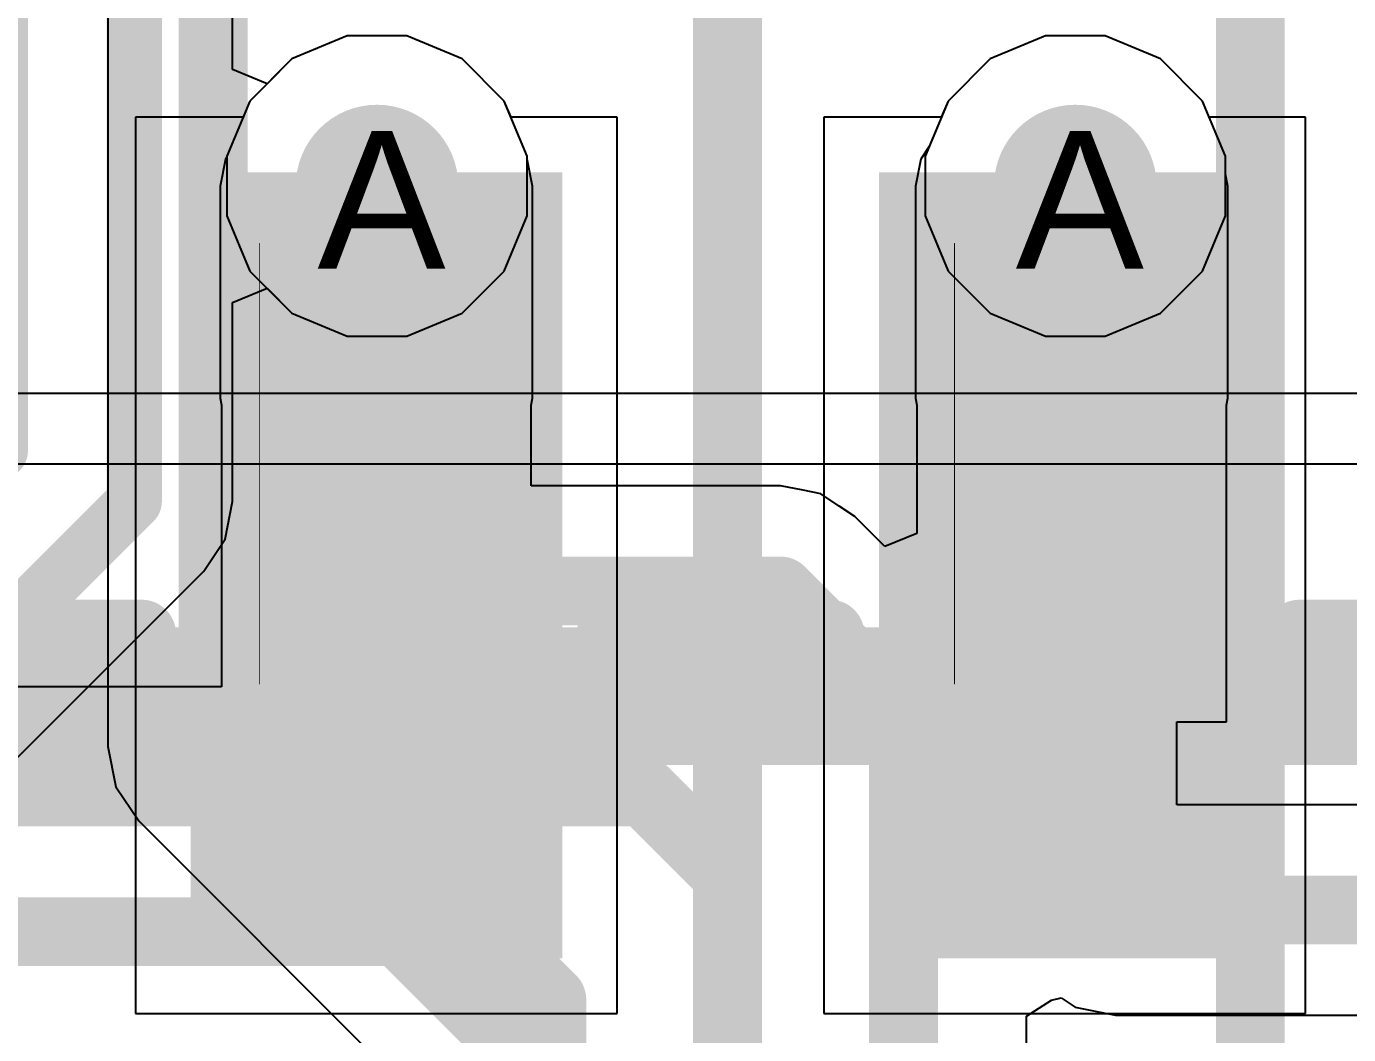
# Model space of a CAD drawing. Header units: inches. Extents: x 0 to 5271, y 0 to 5417.
# Drawn here: x 84.535 to 89.414, y 6.148 to 9.869 of the extents above; entities that cross this region are included whole.
import ezdxf

# ---------------------------------------------------------------- set-up
doc = ezdxf.new("R2010")
doc.units = ezdxf.units.IN
for name, color, linetype in [('Bottom Layer', 5, 'Continuous'), ('Bottom Overlay', 54, 'Continuous'), ('Bottom Paste', 16, 'Continuous'), ('Bottom Solder', 6, 'Continuous'), ('Drill Drawing', 1, 'Continuous'), ('L2_GND1', 16, 'Continuous'), ('L3_SIG1', 76, 'Continuous'), ('L4_PWR', 90, 'Continuous'), ('L5_GND2', 156, 'Continuous'), ('L6_SIG2', 130, 'Continuous'), ('L7_GND3', 216, 'Continuous'), ('Top Layer', 1, 'Continuous'), ('Top Overlay', 2, 'Continuous'), ('Top Paste', 8, 'Continuous'), ('Top Solder', 216, 'Continuous'), ('Via Holes', 16, 'Continuous')]:
    doc.layers.add(name, color=color, linetype=linetype)
doc.styles.add('Arial', font='', dxfattribs={"height": 0.2})
doc.styles.get('Arial').set_extended_font_data('Arial')

# ---------------------------------------------------------------- blocks, each defined once
blk = doc.blocks.new('PZ254_2_10_S_169')
at = {"layer": 'Top Layer'}
for points in [[(-6.985, -1.4), (-5.715, -1.4), (-5.715, -4.2), (-6.985, -4.2)], [(-4.445, -1.4), (-3.175, -1.4), (-3.175, -4.2), (-4.445, -4.2)]]:
    blk.add_hatch(color=1, dxfattribs=at).paths.add_polyline_path(points)
at = {"layer": 'Top Paste'}
for points in [[(-6.985, -1.4), (-5.715, -1.4), (-5.715, -4.2), (-6.985, -4.2)], [(-4.445, -1.4), (-3.175, -1.4), (-3.175, -4.2), (-4.445, -4.2)]]:
    blk.add_hatch(color=8, dxfattribs=at).paths.add_polyline_path(points)
at = {"layer": 'Top Solder'}
for points in [[(-7.0358, -1.3492), (-5.6642, -1.3492), (-5.6642, -4.2508), (-7.0358, -4.2508)], [(-4.4958, -1.3492), (-3.1242, -1.3492), (-3.1242, -4.2508), (-4.4958, -4.2508)]]:
    blk.add_hatch(color=216, dxfattribs=at).paths.add_polyline_path(points)
at = {"layer": 'Top Overlay'}
for points in [[(-7.2161, -2.5459, 0.254, 0.254, 0), (-8.0239, -2.5459, 0.254, 0.254, 0)], [(-4.6761, -2.5459, 0.254, 0.254, 0), (-5.4839, -2.5459, 0.254, 0.254, 0)], [(-2.1361, -2.5459, 0.254, 0.254, 0), (-2.9439, -2.5459, 0.254, 0.254, 0)]]:
    blk.add_lwpolyline(points, format="xyseb", dxfattribs=at)
for points in [[(-7.2796, -2.5459, 0.127, 0.127, 1), (-7.1526, -2.5459, 0.127, 0.127, 1)], [(-5.5474, -2.5459, 0.127, 0.127, 1), (-5.4204, -2.5459, 0.127, 0.127, 1)], [(-4.7396, -2.5459, 0.127, 0.127, 1), (-4.6126, -2.5459, 0.127, 0.127, 1)], [(-3.0074, -2.5459, 0.127, 0.127, 1), (-2.8804, -2.5459, 0.127, 0.127, 1)]]:
    blk.add_lwpolyline(points, format="xyseb", close=True, dxfattribs=at)
blk = doc.blocks.new('R___0402_B_369')
at = {"layer": 'Bottom Layer'}
for points in [[(-0.2413, 0.3175), (-0.2413, -0.3175), (-0.6985, -0.3175), (-0.6985, 0.3175)], [(0.6985, 0.3175), (0.6985, -0.3175), (0.2413, -0.3175), (0.2413, 0.3175)]]:
    blk.add_hatch(color=5, dxfattribs=at).paths.add_polyline_path(points)
at = {"layer": 'Bottom Paste'}
for points in [[(-0.2413, 0.3175), (-0.2413, -0.3175), (-0.6985, -0.3175), (-0.6985, 0.3175)], [(0.6985, 0.3175), (0.6985, -0.3175), (0.2413, -0.3175), (0.2413, 0.3175)]]:
    blk.add_hatch(color=16, dxfattribs=at).paths.add_polyline_path(points)
at = {"layer": 'Bottom Solder'}
for points in [[(-0.1863, 0.3725), (-0.1863, -0.3725), (-0.7535, -0.3725), (-0.7535, 0.3725)], [(0.7535, 0.3725), (0.7535, -0.3725), (0.1863, -0.3725), (0.1863, 0.3725)]]:
    blk.add_hatch(color=6, dxfattribs=at).paths.add_polyline_path(points)
at = {"layer": 'Bottom Overlay'}
for points in [[(-0.7874, 0.4064, 0.127, 0.127, 0), (0.7874, 0.4064, 0.127, 0.127, 0)], [(-0.7874, 0.4064, 0.127, 0.127, 0), (-0.7874, -0.4064, 0.127, 0.127, 0)], [(0.7874, 0.4064, 0.127, 0.127, 0), (0.7874, -0.4064, 0.127, 0.127, 0)], [(-0.8128, 0.4318, 0.00323, 0.00323, 0), (0.8128, 0.4318, 0.00323, 0.00323, 0)], [(-0.7874, -0.4064, 0.127, 0.127, 0), (0.7874, -0.4064, 0.127, 0.127, 0)]]:
    blk.add_lwpolyline(points, format="xyseb", dxfattribs=at)
for points in [[(-0.8192, 0.4064, 0.0635, 0.0635, 1), (-0.7557, 0.4064, 0.0635, 0.0635, 1)], [(-0.8192, 0.4064, 0.0635, 0.0635, 1), (-0.7557, 0.4064, 0.0635, 0.0635, 1)], [(0.7556, 0.4064, 0.0635, 0.0635, 1), (0.8191, 0.4064, 0.0635, 0.0635, 1)], [(0.7556, 0.4064, 0.0635, 0.0635, 1), (0.8191, 0.4064, 0.0635, 0.0635, 1)], [(-0.8136, 0.4318, 0.00161, 0.00161, 1), (-0.812, 0.4318, 0.00161, 0.00161, 1)], [(0.812, 0.4318, 0.00161, 0.00161, 1), (0.8136, 0.4318, 0.00161, 0.00161, 1)], [(-0.8192, -0.4064, 0.0635, 0.0635, 1), (-0.7557, -0.4064, 0.0635, 0.0635, 1)], [(-0.8192, -0.4064, 0.0635, 0.0635, 1), (-0.7557, -0.4064, 0.0635, 0.0635, 1)], [(0.7556, -0.4064, 0.0635, 0.0635, 1), (0.8191, -0.4064, 0.0635, 0.0635, 1)], [(0.7556, -0.4064, 0.0635, 0.0635, 1), (0.8191, -0.4064, 0.0635, 0.0635, 1)]]:
    blk.add_lwpolyline(points, format="xyseb", close=True, dxfattribs=at)
blk = doc.blocks.new('R___0402_B_372')
at = {"layer": 'Bottom Layer'}
for points in [[(-0.2413, 0.3175), (-0.2413, -0.3175), (-0.6985, -0.3175), (-0.6985, 0.3175)], [(0.6985, 0.3175), (0.6985, -0.3175), (0.2413, -0.3175), (0.2413, 0.3175)]]:
    blk.add_hatch(color=5, dxfattribs=at).paths.add_polyline_path(points)
at = {"layer": 'Bottom Paste'}
for points in [[(-0.2413, 0.3175), (-0.2413, -0.3175), (-0.6985, -0.3175), (-0.6985, 0.3175)], [(0.6985, 0.3175), (0.6985, -0.3175), (0.2413, -0.3175), (0.2413, 0.3175)]]:
    blk.add_hatch(color=16, dxfattribs=at).paths.add_polyline_path(points)
at = {"layer": 'Bottom Solder'}
for points in [[(-0.1863, 0.3725), (-0.1863, -0.3725), (-0.7535, -0.3725), (-0.7535, 0.3725)], [(0.7535, 0.3725), (0.7535, -0.3725), (0.1863, -0.3725), (0.1863, 0.3725)]]:
    blk.add_hatch(color=6, dxfattribs=at).paths.add_polyline_path(points)
at = {"layer": 'Bottom Overlay'}
for points in [[(-0.7874, 0.4064, 0.127, 0.127, 0), (0.7874, 0.4064, 0.127, 0.127, 0)], [(-0.7874, 0.4064, 0.127, 0.127, 0), (-0.7874, -0.4064, 0.127, 0.127, 0)], [(0.7874, 0.4064, 0.127, 0.127, 0), (0.7874, -0.4064, 0.127, 0.127, 0)], [(-0.8128, 0.4318, 0.00323, 0.00323, 0), (0.8128, 0.4318, 0.00323, 0.00323, 0)], [(-0.7874, -0.4064, 0.127, 0.127, 0), (0.7874, -0.4064, 0.127, 0.127, 0)]]:
    blk.add_lwpolyline(points, format="xyseb", dxfattribs=at)
for points in [[(-0.8191, 0.4064, 0.0635, 0.0635, 1), (-0.7556, 0.4064, 0.0635, 0.0635, 1)], [(-0.8191, 0.4064, 0.0635, 0.0635, 1), (-0.7556, 0.4064, 0.0635, 0.0635, 1)], [(0.7557, 0.4064, 0.0635, 0.0635, 1), (0.8192, 0.4064, 0.0635, 0.0635, 1)], [(0.7557, 0.4064, 0.0635, 0.0635, 1), (0.8192, 0.4064, 0.0635, 0.0635, 1)], [(-0.8136, 0.4318, 0.00161, 0.00161, 1), (-0.812, 0.4318, 0.00161, 0.00161, 1)], [(0.812, 0.4318, 0.00161, 0.00161, 1), (0.8136, 0.4318, 0.00161, 0.00161, 1)], [(-0.8191, -0.4064, 0.0635, 0.0635, 1), (-0.7556, -0.4064, 0.0635, 0.0635, 1)], [(-0.8191, -0.4064, 0.0635, 0.0635, 1), (-0.7556, -0.4064, 0.0635, 0.0635, 1)], [(0.7557, -0.4064, 0.0635, 0.0635, 1), (0.8192, -0.4064, 0.0635, 0.0635, 1)], [(0.7557, -0.4064, 0.0635, 0.0635, 1), (0.8192, -0.4064, 0.0635, 0.0635, 1)]]:
    blk.add_lwpolyline(points, format="xyseb", close=True, dxfattribs=at)

msp = doc.modelspace()

# ---------------------------------------------------------------- hatches: boundary and pattern name
at = {"layer": 'Bottom Layer'}
h = msp.add_hatch(color=5, dxfattribs=at)
edge = h.paths.add_edge_path()
edge.add_arc((85.829, 9.28), 0.3, 0, 360)
h = msp.add_hatch(color=5, dxfattribs=at)
edge = h.paths.add_edge_path()
edge.add_arc((88.4058, 9.28), 0.3, 0, 360)
for points in [[(85.5091, 8.4963), (86.1441, 8.4963), (86.1441, 9.28), (85.5091, 9.28)], [(88.0745, 8.4963), (88.7095, 8.4963), (88.7095, 9.28), (88.0745, 9.28)]]:
    msp.add_hatch(color=5, dxfattribs=at).paths.add_polyline_path(points)
at = {"layer": 'L2_GND1'}
h = msp.add_hatch(color=16, dxfattribs=at)
edge = h.paths.add_edge_path()
edge.add_arc((85.829, 9.28), 0.3, 0, 360)
h = msp.add_hatch(color=16, dxfattribs=at)
edge = h.paths.add_edge_path()
edge.add_arc((88.4058, 9.28), 0.3, 0, 360)
at = {"layer": 'L3_SIG1'}
h = msp.add_hatch(color=76, dxfattribs=at)
edge = h.paths.add_edge_path()
edge.add_arc((85.829, 9.28), 0.3, 0, 360)
h = msp.add_hatch(color=76, dxfattribs=at)
edge = h.paths.add_edge_path()
edge.add_arc((88.4058, 9.28), 0.3, 0, 360)
at = {"layer": 'L4_PWR'}
h = msp.add_hatch(color=90, dxfattribs=at)
edge = h.paths.add_edge_path()
edge.add_arc((85.829, 9.28), 0.3, 0, 360)
h = msp.add_hatch(color=90, dxfattribs=at)
edge = h.paths.add_edge_path()
edge.add_arc((88.4058, 9.28), 0.3, 0, 360)
at = {"layer": 'L5_GND2'}
h = msp.add_hatch(color=156, dxfattribs=at)
edge = h.paths.add_edge_path()
edge.add_arc((85.829, 9.28), 0.3, 0, 360)
h = msp.add_hatch(color=156, dxfattribs=at)
edge = h.paths.add_edge_path()
edge.add_arc((88.4058, 9.28), 0.3, 0, 360)
at = {"layer": 'L6_SIG2'}
h = msp.add_hatch(color=130, dxfattribs=at)
edge = h.paths.add_edge_path()
edge.add_arc((85.829, 9.28), 0.3, 0, 360)
h = msp.add_hatch(color=130, dxfattribs=at)
edge = h.paths.add_edge_path()
edge.add_arc((88.4058, 9.28), 0.3, 0, 360)
at = {"layer": 'L7_GND3'}
h = msp.add_hatch(color=216, dxfattribs=at)
edge = h.paths.add_edge_path()
edge.add_arc((85.829, 9.28), 0.3, 0, 360)
h = msp.add_hatch(color=216, dxfattribs=at)
edge = h.paths.add_edge_path()
edge.add_arc((88.4058, 9.28), 0.3, 0, 360)
at = {"layer": 'Top Layer'}
h = msp.add_hatch(color=1, dxfattribs=at)
edge = h.paths.add_edge_path()
edge.add_arc((85.829, 9.28), 0.3, 0, 360)
h = msp.add_hatch(color=1, dxfattribs=at)
edge = h.paths.add_edge_path()
edge.add_arc((88.4058, 9.28), 0.3, 0, 360)
at = {"layer": 'Via Holes'}
h = msp.add_hatch(color=7, dxfattribs=at)
edge = h.paths.add_edge_path()
edge.add_arc((85.829, 9.28), 0.15, 0, 360)
h = msp.add_hatch(color=7, dxfattribs=at)
edge = h.paths.add_edge_path()
edge.add_arc((88.4058, 9.28), 0.15, 0, 360)

# ---------------------------------------------------------------- linework, layer by layer
at = {"layer": 'Bottom Layer'}
for p, q in [((85.7188, 9.834), (85.5152, 9.7497)), ((85.9392, 9.834), (85.7188, 9.834)), ((86.1428, 9.7497), (85.9392, 9.834)), ((88.2956, 9.834), (88.0919, 9.7497)), ((88.516, 9.834), (88.2956, 9.834)), ((88.7196, 9.7497), (88.516, 9.834)), ((85.5152, 9.7497), (85.3593, 9.5938)), ((86.2986, 9.5938), (86.1428, 9.7497)), ((88.0919, 9.7497), (87.9361, 9.5938)), ((88.8754, 9.5938), (88.7196, 9.7497)), ((85.3593, 9.5938), (85.275, 9.3902)), ((86.383, 9.3902), (86.2986, 9.5938)), ((87.9361, 9.5938), (87.8666, 9.4259)), ((88.9598, 9.3902), (88.8754, 9.5938)), ((87.8666, 9.4259), (87.8353, 9.3791)), ((85.2698, 9.3791), (85.2501, 9.28)), ((85.275, 9.3868), (85.2698, 9.3791)), ((85.275, 9.3902), (85.275, 9.3868)), ((86.383, 9.3797), (86.383, 9.3902)), ((86.3834, 9.3791), (86.383, 9.3797)), ((86.4031, 9.28), (86.3834, 9.3791)), ((87.8353, 9.3791), (87.8156, 9.28)), ((88.9598, 9.324), (88.9598, 9.3902)), ((88.9685, 9.28), (88.9598, 9.324)), ((85.2501, 9.28), (85.2501, 8.4963)), ((86.4031, 8.4963), (86.4031, 9.28)), ((87.8156, 9.28), (87.8156, 8.4963)), ((88.9685, 8.4963), (88.9685, 9.28)), ((85.2501, 8.4963), (85.2551, 8.4713)), ((86.3981, 8.4713), (86.4031, 8.4963)), ((87.8156, 8.4963), (87.8205, 8.4713)), ((88.9635, 8.4713), (88.9685, 8.4963)), ((85.2551, 8.4713), (85.2551, 7.4316)), ((86.3981, 8.1736), (86.3981, 8.4713)), ((87.8205, 8.4713), (87.8205, 7.9977)), ((88.9635, 7.3025), (88.9635, 8.4713)), ((87.3178, 8.1736), (86.3981, 8.1736)), ((87.401, 8.157), (87.3178, 8.1736)), ((87.4664, 8.144), (87.401, 8.157)), ((87.5346, 8.0985), (87.4664, 8.144)), ((87.4664, 8.144), (87.4664, 8.144)), ((87.4664, 8.144), (87.4664, 8.144)), ((87.5924, 8.0598), (87.5346, 8.0985)), ((87.7032, 7.9491), (87.5924, 8.0598)), ((87.8205, 7.9977), (87.7032, 7.9491)), ((85.2551, 7.4316), (83.868, 7.4316)), ((88.7805, 6.9958), (88.7805, 7.3025)), ((88.7805, 7.3025), (88.9635, 7.3025)), ((90.4861, 6.9958), (88.7805, 6.9958)), ((88.226, 6.2156), (88.3184, 6.2753)), ((88.3184, 6.2753), (88.353, 6.2835)), ((88.353, 6.2835), (88.4055, 6.2484)), ((88.4055, 6.2484), (88.4055, 6.2484)), ((88.4055, 6.2484), (88.4055, 6.2484)), ((88.4055, 6.2484), (88.4787, 6.2339)), ((88.226, 4.9904), (88.226, 6.2156)), ((88.4787, 6.2339), (88.5541, 6.2188)), ((88.5541, 6.2188), (93.6126, 6.2188))]:
    msp.add_line(p, q, dxfattribs=at)
for points in [[(85.8266, 7.7851, 0.254, 0.254, 0), (87.3178, 7.7851, 0.254, 0.254, 0)], [(87.3178, 7.7851, 0.254, 0.254, 0), (87.772, 7.331, 0.254, 0.254, 0)], [(88.392, 6.7694, 0.254, 0.254, 0), (88.392, 7.7851, 0.254, 0.254, 0)], [(87.772, 5.6444, 0.254, 0.254, 0), (87.772, 7.331, 0.254, 0.254, 0)], [(83.5946, 7.0431, 0.254, 0.254, 0), (86.8162, 7.0431, 0.254, 0.254, 0)], [(86.8162, 7.0431, 0.254, 0.254, 0), (87.122, 6.7373, 0.254, 0.254, 0)], [(88.392, 6.7694, 0.254, 0.254, 0), (88.5541, 6.6073, 0.254, 0.254, 0)], [(87.122, 5.6444, 0.254, 0.254, 0), (87.122, 6.7373, 0.254, 0.254, 0)], [(88.5541, 6.6073, 0.254, 0.254, 0), (93.851, 6.6073, 0.254, 0.254, 0)], [(81.0509, 6.5278, 0.254, 0.254, 0), (86.2229, 6.5278, 0.254, 0.254, 0)], [(86.2229, 6.5278, 0.254, 0.254, 0), (86.4741, 6.2766, 0.254, 0.254, 0)], [(86.4741, 5.6465, 0.254, 0.254, 0), (86.4741, 6.2766, 0.254, 0.254, 0)]]:
    msp.add_lwpolyline(points, format="xyseb", dxfattribs=at)
for points in [[(85.7631, 7.7851, 0.127, 0.127, 1), (85.8901, 7.7851, 0.127, 0.127, 1)], [(87.2543, 7.7851, 0.127, 0.127, 1), (87.3813, 7.7851, 0.127, 0.127, 1)], [(87.2543, 7.7851, 0.127, 0.127, 1), (87.3813, 7.7851, 0.127, 0.127, 1)], [(88.3285, 7.7851, 0.127, 0.127, 1), (88.4555, 7.7851, 0.127, 0.127, 1)], [(87.7085, 7.331, 0.127, 0.127, 1), (87.8355, 7.331, 0.127, 0.127, 1)], [(87.7085, 7.331, 0.127, 0.127, 1), (87.8355, 7.331, 0.127, 0.127, 1)], [(86.7527, 7.0431, 0.127, 0.127, 1), (86.8797, 7.0431, 0.127, 0.127, 1)], [(86.7527, 7.0431, 0.127, 0.127, 1), (86.8797, 7.0431, 0.127, 0.127, 1)], [(88.3285, 6.7694, 0.127, 0.127, 1), (88.4555, 6.7694, 0.127, 0.127, 1)], [(88.3285, 6.7694, 0.127, 0.127, 1), (88.4555, 6.7694, 0.127, 0.127, 1)], [(87.0585, 6.7373, 0.127, 0.127, 1), (87.1855, 6.7373, 0.127, 0.127, 1)], [(87.0585, 6.7373, 0.127, 0.127, 1), (87.1855, 6.7373, 0.127, 0.127, 1)], [(88.4906, 6.6073, 0.127, 0.127, 1), (88.6176, 6.6073, 0.127, 0.127, 1)], [(88.4906, 6.6073, 0.127, 0.127, 1), (88.6176, 6.6073, 0.127, 0.127, 1)], [(86.1594, 6.5278, 0.127, 0.127, 1), (86.2864, 6.5278, 0.127, 0.127, 1)], [(86.1594, 6.5278, 0.127, 0.127, 1), (86.2864, 6.5278, 0.127, 0.127, 1)], [(86.4106, 6.2766, 0.127, 0.127, 1), (86.5376, 6.2766, 0.127, 0.127, 1)], [(86.4106, 6.2766, 0.127, 0.127, 1), (86.5376, 6.2766, 0.127, 0.127, 1)]]:
    msp.add_lwpolyline(points, format="xyseb", close=True, dxfattribs=at)
at = {"layer": 'L2_GND1'}
for p, q in [((85.7188, 9.834), (85.5152, 9.7497)), ((85.9392, 9.834), (85.7188, 9.834)), ((86.1428, 9.7497), (85.9392, 9.834)), ((88.2956, 9.834), (88.0919, 9.7497)), ((88.516, 9.834), (88.2956, 9.834)), ((88.7196, 9.7497), (88.516, 9.834)), ((85.5152, 9.7497), (85.3593, 9.5938)), ((86.2986, 9.5938), (86.1428, 9.7497)), ((88.0919, 9.7497), (87.9361, 9.5938)), ((88.8754, 9.5938), (88.7196, 9.7497)), ((85.3593, 9.5938), (85.275, 9.3902)), ((86.383, 9.3902), (86.2986, 9.5938)), ((87.9361, 9.5938), (87.8518, 9.3902)), ((88.9598, 9.3902), (88.8754, 9.5938)), ((85.275, 9.3902), (85.275, 9.1698)), ((86.383, 9.1698), (86.383, 9.3902)), ((87.8518, 9.3902), (87.8518, 9.1698)), ((88.9598, 9.1698), (88.9598, 9.3902)), ((85.275, 9.1698), (85.3593, 8.9662)), ((86.2986, 8.9662), (86.383, 9.1698)), ((87.8518, 9.1698), (87.9361, 8.9662)), ((88.8754, 8.9662), (88.9598, 9.1698)), ((85.3593, 8.9662), (85.5152, 8.8103)), ((86.1428, 8.8103), (86.2986, 8.9662)), ((87.9361, 8.9662), (88.0919, 8.8103)), ((88.7196, 8.8103), (88.8754, 8.9662)), ((85.5152, 8.8103), (85.7188, 8.726)), ((85.9392, 8.726), (86.1428, 8.8103)), ((88.0919, 8.8103), (88.2956, 8.726)), ((88.516, 8.726), (88.7196, 8.8103)), ((85.7188, 8.726), (85.9392, 8.726)), ((88.2956, 8.726), (88.516, 8.726))]:
    msp.add_line(p, q, dxfattribs=at)
at = {"layer": 'L3_SIG1'}
for p, q in [((85.296, 9.7101), (85.296, 16.4701)), ((85.7188, 9.834), (85.5152, 9.7497)), ((85.9392, 9.834), (85.7188, 9.834)), ((86.1428, 9.7497), (85.9392, 9.834)), ((88.2956, 9.834), (88.0919, 9.7497)), ((88.516, 9.834), (88.2956, 9.834)), ((88.7196, 9.7497), (88.516, 9.834)), ((85.423, 9.6575), (85.296, 9.7101)), ((85.5152, 9.7497), (85.423, 9.6575)), ((86.2986, 9.5938), (86.1428, 9.7497)), ((88.0919, 9.7497), (87.9361, 9.5938)), ((88.8754, 9.5938), (88.7196, 9.7497)), ((86.383, 9.3902), (86.2986, 9.5938)), ((87.9361, 9.5938), (87.8518, 9.3902)), ((88.9598, 9.3902), (88.8754, 9.5938)), ((86.383, 9.1698), (86.383, 9.3902)), ((87.8518, 9.3902), (87.8518, 9.1698)), ((88.9598, 9.1698), (88.9598, 9.3902)), ((86.2986, 8.9662), (86.383, 9.1698)), ((87.8518, 9.1698), (87.9361, 8.9662)), ((88.8754, 8.9662), (88.9598, 9.1698)), ((86.1428, 8.8103), (86.2986, 8.9662)), ((87.9361, 8.9662), (88.0919, 8.8103)), ((88.7196, 8.8103), (88.8754, 8.9662)), ((85.296, 8.8499), (85.423, 8.9025)), ((85.423, 8.9025), (85.5152, 8.8103)), ((85.296, 8.1153), (85.296, 8.8499)), ((85.5152, 8.8103), (85.7188, 8.726)), ((85.9392, 8.726), (86.1428, 8.8103)), ((88.0919, 8.8103), (88.2956, 8.726)), ((88.516, 8.726), (88.7196, 8.8103)), ((85.7188, 8.726), (85.9392, 8.726)), ((88.2956, 8.726), (88.516, 8.726)), ((85.2684, 7.9765), (85.296, 8.1153)), ((85.1899, 7.8589), (85.2684, 7.9765)), ((84.3282, 6.9972), (85.1898, 7.8589)), ((85.1898, 7.8589), (85.1899, 7.8589))]:
    msp.add_line(p, q, dxfattribs=at)
for points in [[(84.4391, 8.3025, 0.2032, 0.2032, 0), (84.4391, 16.8914, 0.2032, 0.2032, 0)], [(84.9335, 8.1153, 0.2032, 0.2032, 0), (84.9335, 16.6203, 0.2032, 0.2032, 0)], [(83.2866, 7.15, 0.2032, 0.2032, 0), (84.4391, 8.3025, 0.2032, 0.2032, 0)], [(83.9656, 7.1474, 0.2032, 0.2032, 0), (84.9335, 8.1153, 0.2032, 0.2032, 0)]]:
    msp.add_lwpolyline(points, format="xyseb", dxfattribs=at)
for points in [[(84.3883, 8.3025, 0.1016, 0.1016, 1), (84.4899, 8.3025, 0.1016, 0.1016, 1)], [(84.3883, 8.3025, 0.1016, 0.1016, 1), (84.4899, 8.3025, 0.1016, 0.1016, 1)], [(84.8827, 8.1153, 0.1016, 0.1016, 1), (84.9843, 8.1153, 0.1016, 0.1016, 1)], [(84.8827, 8.1153, 0.1016, 0.1016, 1), (84.9843, 8.1153, 0.1016, 0.1016, 1)]]:
    msp.add_lwpolyline(points, format="xyseb", close=True, dxfattribs=at)
at = {"layer": 'L4_PWR'}
for p, q in [((85.7188, 9.834), (85.5152, 9.7497)), ((85.9392, 9.834), (85.7188, 9.834)), ((86.1428, 9.7497), (85.9392, 9.834)), ((88.2956, 9.834), (88.0919, 9.7497)), ((88.516, 9.834), (88.2956, 9.834)), ((88.7196, 9.7497), (88.516, 9.834)), ((85.5152, 9.7497), (85.3593, 9.5938)), ((86.2986, 9.5938), (86.1428, 9.7497)), ((88.0919, 9.7497), (87.9361, 9.5938)), ((88.8754, 9.5938), (88.7196, 9.7497)), ((85.3593, 9.5938), (85.275, 9.3902)), ((86.383, 9.3902), (86.2986, 9.5938)), ((87.9361, 9.5938), (87.8518, 9.3902)), ((88.9598, 9.3902), (88.8754, 9.5938)), ((85.275, 9.3902), (85.275, 9.1698)), ((86.383, 9.1698), (86.383, 9.3902)), ((87.8518, 9.3902), (87.8518, 9.1698)), ((88.9598, 9.1698), (88.9598, 9.3902)), ((85.275, 9.1698), (85.3593, 8.9662)), ((86.2986, 8.9662), (86.383, 9.1698)), ((87.8518, 9.1698), (87.9361, 8.9662)), ((88.8754, 8.9662), (88.9598, 9.1698)), ((85.3593, 8.9662), (85.5152, 8.8103)), ((86.1428, 8.8103), (86.2986, 8.9662)), ((87.9361, 8.9662), (88.0919, 8.8103)), ((88.7196, 8.8103), (88.8754, 8.9662)), ((85.5152, 8.8103), (85.7188, 8.726)), ((85.9392, 8.726), (86.1428, 8.8103)), ((88.0919, 8.8103), (88.2956, 8.726)), ((88.516, 8.726), (88.7196, 8.8103)), ((85.7188, 8.726), (85.9392, 8.726)), ((88.2956, 8.726), (88.516, 8.726)), ((97.378, 8.514), (78.6015, 8.514)), ((78.3425, 8.255), (97.378, 8.255))]:
    msp.add_line(p, q, dxfattribs=at)
msp.add_lwpolyline([(75.0095, 7.397, 0.508, 0.508, 0), (96.9344, 7.397, 0.508, 0.508, 0)], format="xyseb", dxfattribs=at)
at = {"layer": 'L5_GND2'}
for p, q in [((85.7188, 9.834), (85.5152, 9.7497)), ((85.9392, 9.834), (85.7188, 9.834)), ((86.1428, 9.7497), (85.9392, 9.834)), ((88.2956, 9.834), (88.0919, 9.7497)), ((88.516, 9.834), (88.2956, 9.834)), ((88.7196, 9.7497), (88.516, 9.834)), ((85.5152, 9.7497), (85.3593, 9.5938)), ((86.2986, 9.5938), (86.1428, 9.7497)), ((88.0919, 9.7497), (87.9361, 9.5938)), ((88.8754, 9.5938), (88.7196, 9.7497)), ((85.3593, 9.5938), (85.275, 9.3902)), ((86.383, 9.3902), (86.2986, 9.5938)), ((87.9361, 9.5938), (87.8518, 9.3902)), ((88.9598, 9.3902), (88.8754, 9.5938)), ((85.275, 9.3902), (85.275, 9.1698)), ((86.383, 9.1698), (86.383, 9.3902)), ((87.8518, 9.3902), (87.8518, 9.1698)), ((88.9598, 9.1698), (88.9598, 9.3902)), ((85.275, 9.1698), (85.3593, 8.9662)), ((86.2986, 8.9662), (86.383, 9.1698)), ((87.8518, 9.1698), (87.9361, 8.9662)), ((88.8754, 8.9662), (88.9598, 9.1698)), ((85.3593, 8.9662), (85.5152, 8.8103)), ((86.1428, 8.8103), (86.2986, 8.9662)), ((87.9361, 8.9662), (88.0919, 8.8103)), ((88.7196, 8.8103), (88.8754, 8.9662)), ((85.5152, 8.8103), (85.7188, 8.726)), ((85.9392, 8.726), (86.1428, 8.8103)), ((88.0919, 8.8103), (88.2956, 8.726)), ((88.516, 8.726), (88.7196, 8.8103)), ((85.7188, 8.726), (85.9392, 8.726)), ((88.2956, 8.726), (88.516, 8.726))]:
    msp.add_line(p, q, dxfattribs=at)
at = {"layer": 'L6_SIG2'}
for p, q in [((84.8357, 10.5848), (84.8357, 7.2115)), ((84.8357, 7.2115), (84.8653, 7.0628)), ((84.8653, 7.0628), (84.9495, 6.9368)), ((84.9495, 6.9368), (86.0546, 5.8317))]:
    msp.add_line(p, q, dxfattribs=at)
for points in [[(89.0516, 4.9776, 0.254, 0.254, 0), (89.0516, 14.3544, 0.254, 0.254, 0)], [(87.122, 4.9616, 0.254, 0.254, 0), (87.122, 11.5695, 0.254, 0.254, 0)], [(85.2242, 7.2115, 0.254, 0.254, 0), (85.2242, 10.5848, 0.254, 0.254, 0)], [(85.2242, 7.2115, 0.254, 0.254, 0), (86.4431, 5.9926, 0.254, 0.254, 0)]]:
    msp.add_lwpolyline(points, format="xyseb", dxfattribs=at)
msp.add_lwpolyline([(85.1607, 7.2115, 0.127, 0.127, 1), (85.2877, 7.2115, 0.127, 0.127, 1)], format="xyseb", close=True, dxfattribs=at)
msp.add_lwpolyline([(85.1607, 7.2115, 0.127, 0.127, 1), (85.2877, 7.2115, 0.127, 0.127, 1)], format="xyseb", close=True, dxfattribs=at)
at = {"layer": 'L7_GND3'}
for p, q in [((85.7188, 9.834), (85.5152, 9.7497)), ((85.9392, 9.834), (85.7188, 9.834)), ((86.1428, 9.7497), (85.9392, 9.834)), ((88.2956, 9.834), (88.0919, 9.7497)), ((88.516, 9.834), (88.2956, 9.834)), ((88.7196, 9.7497), (88.516, 9.834)), ((85.5152, 9.7497), (85.3593, 9.5938)), ((86.2986, 9.5938), (86.1428, 9.7497)), ((88.0919, 9.7497), (87.9361, 9.5938)), ((88.8754, 9.5938), (88.7196, 9.7497)), ((85.3593, 9.5938), (85.275, 9.3902)), ((86.383, 9.3902), (86.2986, 9.5938)), ((87.9361, 9.5938), (87.8518, 9.3902)), ((88.9598, 9.3902), (88.8754, 9.5938)), ((85.275, 9.3902), (85.275, 9.1698)), ((86.383, 9.1698), (86.383, 9.3902)), ((87.8518, 9.3902), (87.8518, 9.1698)), ((88.9598, 9.1698), (88.9598, 9.3902)), ((85.275, 9.1698), (85.3593, 8.9662)), ((86.2986, 8.9662), (86.383, 9.1698)), ((87.8518, 9.1698), (87.9361, 8.9662)), ((88.8754, 8.9662), (88.9598, 9.1698)), ((85.3593, 8.9662), (85.5152, 8.8103)), ((86.1428, 8.8103), (86.2986, 8.9662)), ((87.9361, 8.9662), (88.0919, 8.8103)), ((88.7196, 8.8103), (88.8754, 8.9662)), ((85.5152, 8.8103), (85.7188, 8.726)), ((85.9392, 8.726), (86.1428, 8.8103)), ((88.0919, 8.8103), (88.2956, 8.726)), ((88.516, 8.726), (88.7196, 8.8103)), ((85.7188, 8.726), (85.9392, 8.726)), ((88.2956, 8.726), (88.516, 8.726))]:
    msp.add_line(p, q, dxfattribs=at)
at = {"layer": 'Top Layer'}
for p, q in [((85.7188, 9.834), (85.5152, 9.7497)), ((85.9392, 9.834), (85.7188, 9.834)), ((86.1428, 9.7497), (85.9392, 9.834)), ((88.2956, 9.834), (88.0919, 9.7497)), ((88.516, 9.834), (88.2956, 9.834)), ((88.7196, 9.7497), (88.516, 9.834)), ((85.5152, 9.7497), (85.3593, 9.5938)), ((86.2986, 9.5938), (86.1428, 9.7497)), ((88.0919, 9.7497), (87.9361, 9.5938)), ((88.8754, 9.5938), (88.7196, 9.7497)), ((85.3593, 9.5938), (85.3345, 9.534)), ((86.3234, 9.534), (86.2986, 9.5938)), ((87.9361, 9.5938), (87.9113, 9.534)), ((88.9002, 9.534), (88.8754, 9.5938)), ((85.3345, 9.534), (84.9376, 9.534)), ((84.9376, 9.534), (84.9376, 6.226)), ((86.7156, 9.534), (86.3234, 9.534)), ((86.7156, 6.226), (86.7156, 9.534)), ((87.9113, 9.534), (87.4776, 9.534)), ((87.4776, 9.534), (87.4776, 6.226)), ((89.2556, 9.534), (88.9002, 9.534)), ((89.2556, 6.226), (89.2556, 9.534)), ((84.9376, 6.226), (86.7156, 6.226)), ((87.4776, 6.226), (89.2556, 6.226))]:
    msp.add_line(p, q, dxfattribs=at)

# ---------------------------------------------------------------- block references
for name, p, rotation in [('PZ254_2_10_S_169', (82.0166, 5.08), 180), ('R___0402_B_372', (85.8266, 8.255), 90), ('R___0402_B_369', (88.392, 8.255), 90)]:
    msp.add_blockref(name, p, dxfattribs=dict(rotation=rotation))

# ---------------------------------------------------------------- texts
at = {"layer": 'Drill Drawing', "style": 'Arial'}
for p in [(85.6089, 8.9753), (88.1857, 8.9753)]:
    msp.add_text('A', height=0.508, dxfattribs=at).set_placement(p)

doc.saveas('drawing.dxf')
